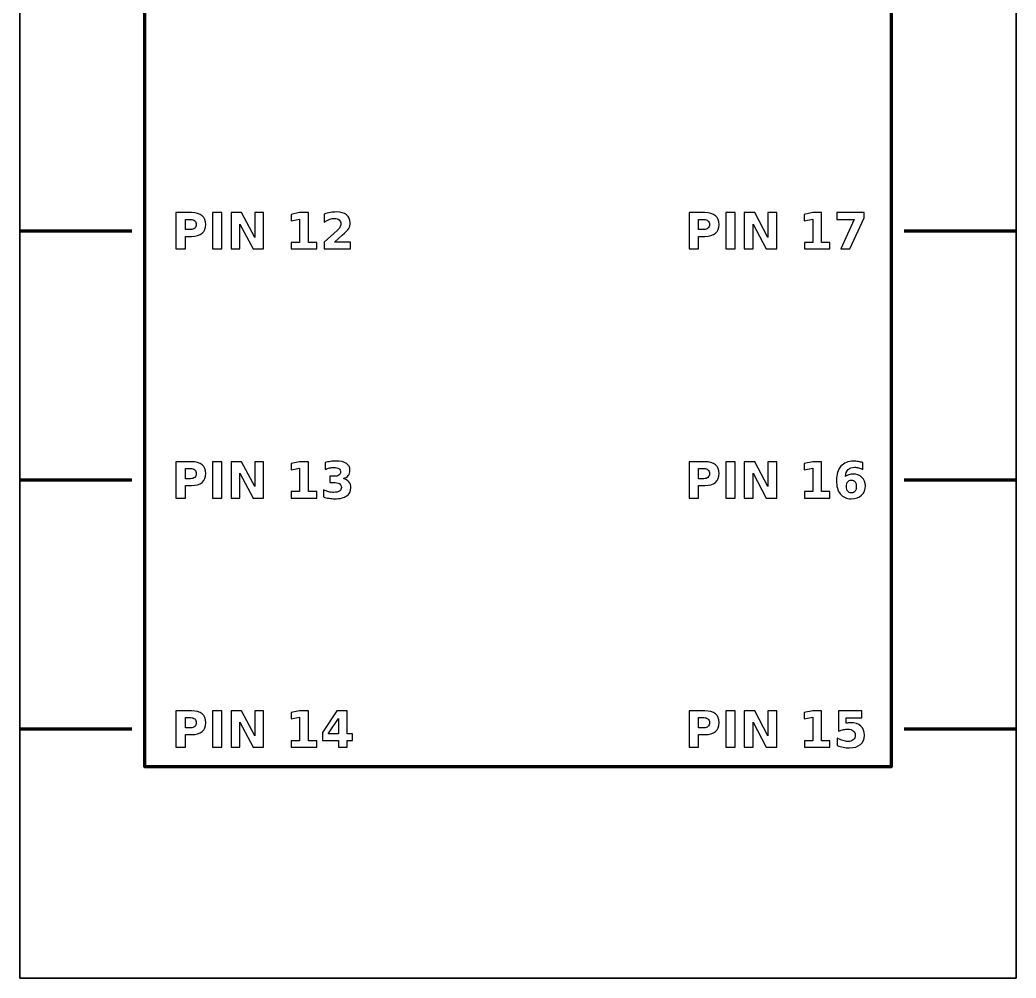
# Model space of a CAD drawing. Header units: centimetres. Extents: x -12.5 to -8.5, y -22.9 to -6.8.
# Drawn here: x -12.5 to -8.5, y -22.85 to -19.003 of the extents above; entities that cross this region are included whole.
import ezdxf

# ---------------------------------------------------------------- set-up
doc = ezdxf.new("R2010")
doc.units = ezdxf.units.CM
doc.header["$MEASUREMENT"] = 0
doc.layers.add('Layer 1', color=7, linetype='Continuous')

msp = doc.modelspace()

# ---------------------------------------------------------------- linework, layer by layer
at = {"layer": 'Layer 1', "color": 7, "lineweight": 35}
msp.add_open_spline([(-12.5, -6.85), (-12.5, -6.85), (-8.5, -6.85), (-8.5, -6.85), (-8.5, -6.85), (-8.5, -6.85), (-8.5, -22.85), (-8.5, -22.85), (-8.5, -22.85), (-8.5, -22.85), (-12.5, -22.85), (-12.5, -22.85), (-12.5, -22.85), (-12.5, -22.85), (-12.5, -6.85), (-12.5, -6.85)], degree=3, knots=[0, 0, 0, 0, 0.25, 0.25, 0.25, 0.25, 0.5, 0.5, 0.5, 0.5, 0.75, 0.75, 0.75, 0.75, 1, 1, 1, 1], dxfattribs=at)
at = {"layer": 'Layer 1', "color": 250, "lineweight": 100}
msp.add_open_spline([(-12, -8.6), (-12, -8.6), (-9, -8.6), (-9, -8.6), (-9, -8.6), (-9, -8.6), (-9, -22), (-9, -22), (-9, -22), (-9, -22), (-12, -22), (-12, -22), (-12, -22), (-12, -22), (-12, -8.6), (-12, -8.6)], degree=3, knots=[0, 0, 0, 0, 0.25, 0.25, 0.25, 0.25, 0.5, 0.5, 0.5, 0.5, 0.75, 0.75, 0.75, 0.75, 1, 1, 1, 1], dxfattribs=at)
at = {"layer": 'Layer 1', "color": 250}
for points, knots in [([(-11.8733, -19.7771), (-11.8733, -19.7771), (-11.8109, -19.7771), (-11.8109, -19.7771), (-11.8109, -19.7771), (-11.79234, -19.7771), (-11.7781, -19.78123), (-11.76817, -19.78947), (-11.76817, -19.78947), (-11.75824, -19.7977), (-11.75327, -19.80943), (-11.75327, -19.82467), (-11.75327, -19.82467), (-11.75327, -19.83993), (-11.75824, -19.8517), (-11.76817, -19.85993), (-11.76817, -19.85993), (-11.7781, -19.86817), (-11.79234, -19.8723), (-11.8109, -19.8723), (-11.8109, -19.8723), (-11.8109, -19.8723), (-11.8357, -19.8723), (-11.8357, -19.8723), (-11.8357, -19.8723), (-11.8357, -19.8723), (-11.8357, -19.9229), (-11.8357, -19.9229), (-11.8357, -19.9229), (-11.8357, -19.9229), (-11.8733, -19.9229), (-11.8733, -19.9229), (-11.8733, -19.9229), (-11.8733, -19.9229), (-11.8733, -19.7771), (-11.8733, -19.7771)], [0, 0, 0, 0, 0.1111111, 0.1111111, 0.1111111, 0.1111111, 0.2222222, 0.2222222, 0.2222222, 0.2222222, 0.3333333, 0.3333333, 0.3333333, 0.3333333, 0.4444444, 0.4444444, 0.4444444, 0.4444444, 0.5555556, 0.5555556, 0.5555556, 0.5555556, 0.6666667, 0.6666667, 0.6666667, 0.6666667, 0.7777778, 0.7777778, 0.7777778, 0.7777778, 0.8888889, 0.8888889, 0.8888889, 0.8888889, 1, 1, 1, 1]), ([(-11.72673, -19.7771), (-11.72673, -19.7771), (-11.68913, -19.7771), (-11.68913, -19.7771), (-11.68913, -19.7771), (-11.68913, -19.7771), (-11.68913, -19.9229), (-11.68913, -19.9229), (-11.68913, -19.9229), (-11.68913, -19.9229), (-11.72673, -19.9229), (-11.72673, -19.9229), (-11.72673, -19.9229), (-11.72673, -19.9229), (-11.72673, -19.7771), (-11.72673, -19.7771)], [0, 0, 0, 0, 0.25, 0.25, 0.25, 0.25, 0.5, 0.5, 0.5, 0.5, 0.75, 0.75, 0.75, 0.75, 1, 1, 1, 1]), ([(-11.65233, -19.7771), (-11.65233, -19.7771), (-11.61033, -19.7771), (-11.61033, -19.7771), (-11.61033, -19.7771), (-11.61033, -19.7771), (-11.5573, -19.8771), (-11.5573, -19.8771), (-11.5573, -19.8771), (-11.5573, -19.8771), (-11.5573, -19.7771), (-11.5573, -19.7771), (-11.5573, -19.7771), (-11.5573, -19.7771), (-11.52167, -19.7771), (-11.52167, -19.7771), (-11.52167, -19.7771), (-11.52167, -19.7771), (-11.52167, -19.9229), (-11.52167, -19.9229), (-11.52167, -19.9229), (-11.52167, -19.9229), (-11.56367, -19.9229), (-11.56367, -19.9229), (-11.56367, -19.9229), (-11.56367, -19.9229), (-11.6167, -19.8229), (-11.6167, -19.8229), (-11.6167, -19.8229), (-11.6167, -19.8229), (-11.6167, -19.9229), (-11.6167, -19.9229), (-11.6167, -19.9229), (-11.6167, -19.9229), (-11.65233, -19.9229), (-11.65233, -19.9229), (-11.65233, -19.9229), (-11.65233, -19.9229), (-11.65233, -19.7771), (-11.65233, -19.7771)], [0, 0, 0, 0, 0.1, 0.1, 0.1, 0.1, 0.2, 0.2, 0.2, 0.2, 0.3, 0.3, 0.3, 0.3, 0.4, 0.4, 0.4, 0.4, 0.5, 0.5, 0.5, 0.5, 0.6, 0.6, 0.6, 0.6, 0.7, 0.7, 0.7, 0.7, 0.8, 0.8, 0.8, 0.8, 0.9, 0.9, 0.9, 0.9, 1, 1, 1, 1]), ([(-11.41027, -19.89693), (-11.41027, -19.89693), (-11.37707, -19.89693), (-11.37707, -19.89693), (-11.37707, -19.89693), (-11.37707, -19.89693), (-11.37707, -19.8027), (-11.37707, -19.8027), (-11.37707, -19.8027), (-11.37707, -19.8027), (-11.41113, -19.80973), (-11.41113, -19.80973), (-11.41113, -19.80973), (-11.41113, -19.80973), (-11.41113, -19.78413), (-11.41113, -19.78413), (-11.41113, -19.78413), (-11.41113, -19.78413), (-11.37727, -19.7771), (-11.37727, -19.7771), (-11.37727, -19.7771), (-11.37727, -19.7771), (-11.34153, -19.7771), (-11.34153, -19.7771), (-11.34153, -19.7771), (-11.34153, -19.7771), (-11.34153, -19.89693), (-11.34153, -19.89693), (-11.34153, -19.89693), (-11.34153, -19.89693), (-11.30833, -19.89693), (-11.30833, -19.89693), (-11.30833, -19.89693), (-11.30833, -19.89693), (-11.30833, -19.9229), (-11.30833, -19.9229), (-11.30833, -19.9229), (-11.30833, -19.9229), (-11.41027, -19.9229), (-11.41027, -19.9229), (-11.41027, -19.9229), (-11.41027, -19.9229), (-11.41027, -19.89693), (-11.41027, -19.89693)], [0, 0, 0, 0, 0.0909091, 0.0909091, 0.0909091, 0.0909091, 0.1818182, 0.1818182, 0.1818182, 0.1818182, 0.2727273, 0.2727273, 0.2727273, 0.2727273, 0.3636364, 0.3636364, 0.3636364, 0.3636364, 0.4545455, 0.4545455, 0.4545455, 0.4545455, 0.5454545, 0.5454545, 0.5454545, 0.5454545, 0.6363636, 0.6363636, 0.6363636, 0.6363636, 0.7272727, 0.7272727, 0.7272727, 0.7272727, 0.8181818, 0.8181818, 0.8181818, 0.8181818, 0.9090909, 0.9090909, 0.9090909, 0.9090909, 1, 1, 1, 1]), ([(-11.2369, -19.89527), (-11.2369, -19.89527), (-11.17273, -19.89527), (-11.17273, -19.89527), (-11.17273, -19.89527), (-11.17273, -19.89527), (-11.17273, -19.9229), (-11.17273, -19.9229), (-11.17273, -19.9229), (-11.17273, -19.9229), (-11.2787, -19.9229), (-11.2787, -19.9229), (-11.2787, -19.9229), (-11.2787, -19.9229), (-11.2787, -19.89527), (-11.2787, -19.89527), (-11.2787, -19.89527), (-11.2787, -19.89527), (-11.22546, -19.8483), (-11.22546, -19.8483), (-11.22546, -19.8483), (-11.2207, -19.844), (-11.2172, -19.8398), (-11.21493, -19.8357), (-11.21493, -19.8357), (-11.21263, -19.8316), (-11.2115, -19.82733), (-11.2115, -19.8229), (-11.2115, -19.8229), (-11.2115, -19.81607), (-11.2138, -19.81057), (-11.2184, -19.8064), (-11.2184, -19.8064), (-11.22296, -19.80223), (-11.22906, -19.80017), (-11.2367, -19.80017), (-11.2367, -19.80017), (-11.24256, -19.80017), (-11.24896, -19.80143), (-11.25593, -19.80393), (-11.25593, -19.80393), (-11.2629, -19.80643), (-11.27036, -19.81017), (-11.2783, -19.8151), (-11.2783, -19.8151), (-11.2783, -19.8151), (-11.2783, -19.78307), (-11.2783, -19.78307), (-11.2783, -19.78307), (-11.26983, -19.78027), (-11.26146, -19.77813), (-11.2532, -19.77667), (-11.2532, -19.77667), (-11.24493, -19.7752), (-11.23683, -19.77447), (-11.22886, -19.77447), (-11.22886, -19.77447), (-11.21143, -19.77447), (-11.19786, -19.7783), (-11.1882, -19.786), (-11.1882, -19.786), (-11.17853, -19.79367), (-11.1737, -19.80437), (-11.1737, -19.81813), (-11.1737, -19.81813), (-11.1737, -19.82607), (-11.17576, -19.83347), (-11.17986, -19.84033), (-11.17986, -19.84033), (-11.18396, -19.8472), (-11.1926, -19.8564), (-11.20573, -19.86793), (-11.20573, -19.86793), (-11.20573, -19.86793), (-11.2369, -19.89527), (-11.2369, -19.89527)], [0, 0, 0, 0, 0.0526316, 0.0526316, 0.0526316, 0.0526316, 0.1052632, 0.1052632, 0.1052632, 0.1052632, 0.1578947, 0.1578947, 0.1578947, 0.1578947, 0.2105263, 0.2105263, 0.2105263, 0.2105263, 0.2631579, 0.2631579, 0.2631579, 0.2631579, 0.3157895, 0.3157895, 0.3157895, 0.3157895, 0.3684211, 0.3684211, 0.3684211, 0.3684211, 0.4210526, 0.4210526, 0.4210526, 0.4210526, 0.4736842, 0.4736842, 0.4736842, 0.4736842, 0.5263158, 0.5263158, 0.5263158, 0.5263158, 0.5789474, 0.5789474, 0.5789474, 0.5789474, 0.6315789, 0.6315789, 0.6315789, 0.6315789, 0.6842105, 0.6842105, 0.6842105, 0.6842105, 0.7368421, 0.7368421, 0.7368421, 0.7368421, 0.7894737, 0.7894737, 0.7894737, 0.7894737, 0.8421053, 0.8421053, 0.8421053, 0.8421053, 0.8947368, 0.8947368, 0.8947368, 0.8947368, 0.9473684, 0.9473684, 0.9473684, 0.9473684, 1, 1, 1, 1]), ([(-9.81247, -19.7771), (-9.81247, -19.7771), (-9.75007, -19.7771), (-9.75007, -19.7771), (-9.75007, -19.7771), (-9.73151, -19.7771), (-9.71727, -19.78123), (-9.70734, -19.78947), (-9.70734, -19.78947), (-9.69741, -19.7977), (-9.69244, -19.80943), (-9.69244, -19.82467), (-9.69244, -19.82467), (-9.69244, -19.83993), (-9.69741, -19.8517), (-9.70734, -19.85993), (-9.70734, -19.85993), (-9.71727, -19.86817), (-9.73151, -19.8723), (-9.75007, -19.8723), (-9.75007, -19.8723), (-9.75007, -19.8723), (-9.77487, -19.8723), (-9.77487, -19.8723), (-9.77487, -19.8723), (-9.77487, -19.8723), (-9.77487, -19.9229), (-9.77487, -19.9229), (-9.77487, -19.9229), (-9.77487, -19.9229), (-9.81247, -19.9229), (-9.81247, -19.9229), (-9.81247, -19.9229), (-9.81247, -19.9229), (-9.81247, -19.7771), (-9.81247, -19.7771)], [0, 0, 0, 0, 0.1111111, 0.1111111, 0.1111111, 0.1111111, 0.2222222, 0.2222222, 0.2222222, 0.2222222, 0.3333333, 0.3333333, 0.3333333, 0.3333333, 0.4444444, 0.4444444, 0.4444444, 0.4444444, 0.5555556, 0.5555556, 0.5555556, 0.5555556, 0.6666667, 0.6666667, 0.6666667, 0.6666667, 0.7777778, 0.7777778, 0.7777778, 0.7777778, 0.8888889, 0.8888889, 0.8888889, 0.8888889, 1, 1, 1, 1]), ([(-9.6659, -19.7771), (-9.6659, -19.7771), (-9.6283, -19.7771), (-9.6283, -19.7771), (-9.6283, -19.7771), (-9.6283, -19.7771), (-9.6283, -19.9229), (-9.6283, -19.9229), (-9.6283, -19.9229), (-9.6283, -19.9229), (-9.6659, -19.9229), (-9.6659, -19.9229), (-9.6659, -19.9229), (-9.6659, -19.9229), (-9.6659, -19.7771), (-9.6659, -19.7771)], [0, 0, 0, 0, 0.25, 0.25, 0.25, 0.25, 0.5, 0.5, 0.5, 0.5, 0.75, 0.75, 0.75, 0.75, 1, 1, 1, 1]), ([(-9.5915, -19.7771), (-9.5915, -19.7771), (-9.5495, -19.7771), (-9.5495, -19.7771), (-9.5495, -19.7771), (-9.5495, -19.7771), (-9.49647, -19.8771), (-9.49647, -19.8771), (-9.49647, -19.8771), (-9.49647, -19.8771), (-9.49647, -19.7771), (-9.49647, -19.7771), (-9.49647, -19.7771), (-9.49647, -19.7771), (-9.46084, -19.7771), (-9.46084, -19.7771), (-9.46084, -19.7771), (-9.46084, -19.7771), (-9.46084, -19.9229), (-9.46084, -19.9229), (-9.46084, -19.9229), (-9.46084, -19.9229), (-9.50284, -19.9229), (-9.50284, -19.9229), (-9.50284, -19.9229), (-9.50284, -19.9229), (-9.55587, -19.8229), (-9.55587, -19.8229), (-9.55587, -19.8229), (-9.55587, -19.8229), (-9.55587, -19.9229), (-9.55587, -19.9229), (-9.55587, -19.9229), (-9.55587, -19.9229), (-9.5915, -19.9229), (-9.5915, -19.9229), (-9.5915, -19.9229), (-9.5915, -19.9229), (-9.5915, -19.7771), (-9.5915, -19.7771)], [0, 0, 0, 0, 0.1, 0.1, 0.1, 0.1, 0.2, 0.2, 0.2, 0.2, 0.3, 0.3, 0.3, 0.3, 0.4, 0.4, 0.4, 0.4, 0.5, 0.5, 0.5, 0.5, 0.6, 0.6, 0.6, 0.6, 0.7, 0.7, 0.7, 0.7, 0.8, 0.8, 0.8, 0.8, 0.9, 0.9, 0.9, 0.9, 1, 1, 1, 1]), ([(-9.34944, -19.89693), (-9.34944, -19.89693), (-9.31624, -19.89693), (-9.31624, -19.89693), (-9.31624, -19.89693), (-9.31624, -19.89693), (-9.31624, -19.8027), (-9.31624, -19.8027), (-9.31624, -19.8027), (-9.31624, -19.8027), (-9.3503, -19.80973), (-9.3503, -19.80973), (-9.3503, -19.80973), (-9.3503, -19.80973), (-9.3503, -19.78413), (-9.3503, -19.78413), (-9.3503, -19.78413), (-9.3503, -19.78413), (-9.31644, -19.7771), (-9.31644, -19.7771), (-9.31644, -19.7771), (-9.31644, -19.7771), (-9.2807, -19.7771), (-9.2807, -19.7771), (-9.2807, -19.7771), (-9.2807, -19.7771), (-9.2807, -19.89693), (-9.2807, -19.89693), (-9.2807, -19.89693), (-9.2807, -19.89693), (-9.2475, -19.89693), (-9.2475, -19.89693), (-9.2475, -19.89693), (-9.2475, -19.89693), (-9.2475, -19.9229), (-9.2475, -19.9229), (-9.2475, -19.9229), (-9.2475, -19.9229), (-9.34944, -19.9229), (-9.34944, -19.9229), (-9.34944, -19.9229), (-9.34944, -19.9229), (-9.34944, -19.89693), (-9.34944, -19.89693)], [0, 0, 0, 0, 0.0909091, 0.0909091, 0.0909091, 0.0909091, 0.1818182, 0.1818182, 0.1818182, 0.1818182, 0.2727273, 0.2727273, 0.2727273, 0.2727273, 0.3636364, 0.3636364, 0.3636364, 0.3636364, 0.4545455, 0.4545455, 0.4545455, 0.4545455, 0.5454545, 0.5454545, 0.5454545, 0.5454545, 0.6363636, 0.6363636, 0.6363636, 0.6363636, 0.7272727, 0.7272727, 0.7272727, 0.7272727, 0.8181818, 0.8181818, 0.8181818, 0.8181818, 0.9090909, 0.9090909, 0.9090909, 0.9090909, 1, 1, 1, 1]), ([(-9.22033, -19.7771), (-9.22033, -19.7771), (-9.11047, -19.7771), (-9.11047, -19.7771), (-9.11047, -19.7771), (-9.11047, -19.7771), (-9.11047, -19.7983), (-9.11047, -19.7983), (-9.11047, -19.7983), (-9.11047, -19.7983), (-9.1673, -19.9229), (-9.1673, -19.9229), (-9.1673, -19.9229), (-9.1673, -19.9229), (-9.20393, -19.9229), (-9.20393, -19.9229), (-9.20393, -19.9229), (-9.20393, -19.9229), (-9.1501, -19.80473), (-9.1501, -19.80473), (-9.1501, -19.80473), (-9.1501, -19.80473), (-9.22033, -19.80473), (-9.22033, -19.80473), (-9.22033, -19.80473), (-9.22033, -19.80473), (-9.22033, -19.7771), (-9.22033, -19.7771)], [0, 0, 0, 0, 0.1428571, 0.1428571, 0.1428571, 0.1428571, 0.2857143, 0.2857143, 0.2857143, 0.2857143, 0.4285714, 0.4285714, 0.4285714, 0.4285714, 0.5714286, 0.5714286, 0.5714286, 0.5714286, 0.7142857, 0.7142857, 0.7142857, 0.7142857, 0.8571429, 0.8571429, 0.8571429, 0.8571429, 1, 1, 1, 1]), ([(-11.8357, -19.80433), (-11.8357, -19.80433), (-11.8357, -19.84507), (-11.8357, -19.84507), (-11.8357, -19.84507), (-11.8357, -19.84507), (-11.8149, -19.84507), (-11.8149, -19.84507), (-11.8149, -19.84507), (-11.8076, -19.84507), (-11.80197, -19.8433), (-11.798, -19.83973), (-11.798, -19.83973), (-11.79404, -19.8362), (-11.79204, -19.83117), (-11.79204, -19.82467), (-11.79204, -19.82467), (-11.79204, -19.81813), (-11.79404, -19.81313), (-11.798, -19.8096), (-11.798, -19.8096), (-11.80197, -19.8061), (-11.8076, -19.80433), (-11.8149, -19.80433), (-11.8149, -19.80433), (-11.8149, -19.80433), (-11.8357, -19.80433), (-11.8357, -19.80433)], [0, 0, 0, 0, 0.1428571, 0.1428571, 0.1428571, 0.1428571, 0.2857143, 0.2857143, 0.2857143, 0.2857143, 0.4285714, 0.4285714, 0.4285714, 0.4285714, 0.5714286, 0.5714286, 0.5714286, 0.5714286, 0.7142857, 0.7142857, 0.7142857, 0.7142857, 0.8571429, 0.8571429, 0.8571429, 0.8571429, 1, 1, 1, 1]), ([(-9.77487, -19.80433), (-9.77487, -19.80433), (-9.77487, -19.84507), (-9.77487, -19.84507), (-9.77487, -19.84507), (-9.77487, -19.84507), (-9.75407, -19.84507), (-9.75407, -19.84507), (-9.75407, -19.84507), (-9.74677, -19.84507), (-9.74114, -19.8433), (-9.73717, -19.83973), (-9.73717, -19.83973), (-9.73321, -19.8362), (-9.73121, -19.83117), (-9.73121, -19.82467), (-9.73121, -19.82467), (-9.73121, -19.81813), (-9.73321, -19.81313), (-9.73717, -19.8096), (-9.73717, -19.8096), (-9.74114, -19.8061), (-9.74677, -19.80433), (-9.75407, -19.80433), (-9.75407, -19.80433), (-9.75407, -19.80433), (-9.77487, -19.80433), (-9.77487, -19.80433)], [0, 0, 0, 0, 0.1428571, 0.1428571, 0.1428571, 0.1428571, 0.2857143, 0.2857143, 0.2857143, 0.2857143, 0.4285714, 0.4285714, 0.4285714, 0.4285714, 0.5714286, 0.5714286, 0.5714286, 0.5714286, 0.7142857, 0.7142857, 0.7142857, 0.7142857, 0.8571429, 0.8571429, 0.8571429, 0.8571429, 1, 1, 1, 1]), ([(-11.8733, -20.7771), (-11.8733, -20.7771), (-11.8109, -20.7771), (-11.8109, -20.7771), (-11.8109, -20.7771), (-11.79234, -20.7771), (-11.7781, -20.78123), (-11.76817, -20.78947), (-11.76817, -20.78947), (-11.75824, -20.7977), (-11.75327, -20.80943), (-11.75327, -20.82467), (-11.75327, -20.82467), (-11.75327, -20.83993), (-11.75824, -20.8517), (-11.76817, -20.85993), (-11.76817, -20.85993), (-11.7781, -20.86817), (-11.79234, -20.8723), (-11.8109, -20.8723), (-11.8109, -20.8723), (-11.8109, -20.8723), (-11.8357, -20.8723), (-11.8357, -20.8723), (-11.8357, -20.8723), (-11.8357, -20.8723), (-11.8357, -20.9229), (-11.8357, -20.9229), (-11.8357, -20.9229), (-11.8357, -20.9229), (-11.8733, -20.9229), (-11.8733, -20.9229), (-11.8733, -20.9229), (-11.8733, -20.9229), (-11.8733, -20.7771), (-11.8733, -20.7771)], [0, 0, 0, 0, 0.1111111, 0.1111111, 0.1111111, 0.1111111, 0.2222222, 0.2222222, 0.2222222, 0.2222222, 0.3333333, 0.3333333, 0.3333333, 0.3333333, 0.4444444, 0.4444444, 0.4444444, 0.4444444, 0.5555556, 0.5555556, 0.5555556, 0.5555556, 0.6666667, 0.6666667, 0.6666667, 0.6666667, 0.7777778, 0.7777778, 0.7777778, 0.7777778, 0.8888889, 0.8888889, 0.8888889, 0.8888889, 1, 1, 1, 1]), ([(-11.72673, -20.7771), (-11.72673, -20.7771), (-11.68913, -20.7771), (-11.68913, -20.7771), (-11.68913, -20.7771), (-11.68913, -20.7771), (-11.68913, -20.9229), (-11.68913, -20.9229), (-11.68913, -20.9229), (-11.68913, -20.9229), (-11.72673, -20.9229), (-11.72673, -20.9229), (-11.72673, -20.9229), (-11.72673, -20.9229), (-11.72673, -20.7771), (-11.72673, -20.7771)], [0, 0, 0, 0, 0.25, 0.25, 0.25, 0.25, 0.5, 0.5, 0.5, 0.5, 0.75, 0.75, 0.75, 0.75, 1, 1, 1, 1]), ([(-11.65233, -20.7771), (-11.65233, -20.7771), (-11.61033, -20.7771), (-11.61033, -20.7771), (-11.61033, -20.7771), (-11.61033, -20.7771), (-11.5573, -20.8771), (-11.5573, -20.8771), (-11.5573, -20.8771), (-11.5573, -20.8771), (-11.5573, -20.7771), (-11.5573, -20.7771), (-11.5573, -20.7771), (-11.5573, -20.7771), (-11.52167, -20.7771), (-11.52167, -20.7771), (-11.52167, -20.7771), (-11.52167, -20.7771), (-11.52167, -20.9229), (-11.52167, -20.9229), (-11.52167, -20.9229), (-11.52167, -20.9229), (-11.56367, -20.9229), (-11.56367, -20.9229), (-11.56367, -20.9229), (-11.56367, -20.9229), (-11.6167, -20.8229), (-11.6167, -20.8229), (-11.6167, -20.8229), (-11.6167, -20.8229), (-11.6167, -20.9229), (-11.6167, -20.9229), (-11.6167, -20.9229), (-11.6167, -20.9229), (-11.65233, -20.9229), (-11.65233, -20.9229), (-11.65233, -20.9229), (-11.65233, -20.9229), (-11.65233, -20.7771), (-11.65233, -20.7771)], [0, 0, 0, 0, 0.1, 0.1, 0.1, 0.1, 0.2, 0.2, 0.2, 0.2, 0.3, 0.3, 0.3, 0.3, 0.4, 0.4, 0.4, 0.4, 0.5, 0.5, 0.5, 0.5, 0.6, 0.6, 0.6, 0.6, 0.7, 0.7, 0.7, 0.7, 0.8, 0.8, 0.8, 0.8, 0.9, 0.9, 0.9, 0.9, 1, 1, 1, 1]), ([(-11.41027, -20.89693), (-11.41027, -20.89693), (-11.37707, -20.89693), (-11.37707, -20.89693), (-11.37707, -20.89693), (-11.37707, -20.89693), (-11.37707, -20.8027), (-11.37707, -20.8027), (-11.37707, -20.8027), (-11.37707, -20.8027), (-11.41113, -20.80973), (-11.41113, -20.80973), (-11.41113, -20.80973), (-11.41113, -20.80973), (-11.41113, -20.78413), (-11.41113, -20.78413), (-11.41113, -20.78413), (-11.41113, -20.78413), (-11.37727, -20.7771), (-11.37727, -20.7771), (-11.37727, -20.7771), (-11.37727, -20.7771), (-11.34153, -20.7771), (-11.34153, -20.7771), (-11.34153, -20.7771), (-11.34153, -20.7771), (-11.34153, -20.89693), (-11.34153, -20.89693), (-11.34153, -20.89693), (-11.34153, -20.89693), (-11.30833, -20.89693), (-11.30833, -20.89693), (-11.30833, -20.89693), (-11.30833, -20.89693), (-11.30833, -20.9229), (-11.30833, -20.9229), (-11.30833, -20.9229), (-11.30833, -20.9229), (-11.41027, -20.9229), (-11.41027, -20.9229), (-11.41027, -20.9229), (-11.41027, -20.9229), (-11.41027, -20.89693), (-11.41027, -20.89693)], [0, 0, 0, 0, 0.0909091, 0.0909091, 0.0909091, 0.0909091, 0.1818182, 0.1818182, 0.1818182, 0.1818182, 0.2727273, 0.2727273, 0.2727273, 0.2727273, 0.3636364, 0.3636364, 0.3636364, 0.3636364, 0.4545455, 0.4545455, 0.4545455, 0.4545455, 0.5454545, 0.5454545, 0.5454545, 0.5454545, 0.6363636, 0.6363636, 0.6363636, 0.6363636, 0.7272727, 0.7272727, 0.7272727, 0.7272727, 0.8181818, 0.8181818, 0.8181818, 0.8181818, 0.9090909, 0.9090909, 0.9090909, 0.9090909, 1, 1, 1, 1]), ([(-11.20136, -20.84427), (-11.19156, -20.8468), (-11.18406, -20.85123), (-11.17896, -20.8575), (-11.17896, -20.8575), (-11.17386, -20.8638), (-11.1713, -20.87177), (-11.1713, -20.88147), (-11.1713, -20.88147), (-11.1713, -20.89593), (-11.17683, -20.90693), (-11.1879, -20.91447), (-11.1879, -20.91447), (-11.19896, -20.92197), (-11.2151, -20.92573), (-11.23633, -20.92573), (-11.23633, -20.92573), (-11.24383, -20.92573), (-11.25133, -20.92513), (-11.25886, -20.92393), (-11.25886, -20.92393), (-11.26636, -20.92273), (-11.2738, -20.9209), (-11.28116, -20.9185), (-11.28116, -20.9185), (-11.28116, -20.9185), (-11.28116, -20.8895), (-11.28116, -20.8895), (-11.28116, -20.8895), (-11.27413, -20.893), (-11.26716, -20.89567), (-11.26023, -20.89747), (-11.26023, -20.89747), (-11.2533, -20.89923), (-11.24646, -20.90013), (-11.23976, -20.90013), (-11.23976, -20.90013), (-11.2298, -20.90013), (-11.22216, -20.8984), (-11.21686, -20.89497), (-11.21686, -20.89497), (-11.21156, -20.8915), (-11.2089, -20.88657), (-11.2089, -20.8801), (-11.2089, -20.8801), (-11.2089, -20.87347), (-11.21163, -20.86843), (-11.21706, -20.86503), (-11.21706, -20.86503), (-11.2225, -20.8616), (-11.23053, -20.8599), (-11.24113, -20.8599), (-11.24113, -20.8599), (-11.24113, -20.8599), (-11.25616, -20.8599), (-11.25616, -20.8599), (-11.25616, -20.8599), (-11.25616, -20.8599), (-11.25616, -20.83567), (-11.25616, -20.83567), (-11.25616, -20.83567), (-11.25616, -20.83567), (-11.24036, -20.83567), (-11.24036, -20.83567), (-11.24036, -20.83567), (-11.2309, -20.83567), (-11.2239, -20.8342), (-11.21926, -20.83123), (-11.21926, -20.83123), (-11.21463, -20.82827), (-11.21233, -20.82377), (-11.21233, -20.81773), (-11.21233, -20.81773), (-11.21233, -20.81213), (-11.21456, -20.8078), (-11.21906, -20.80477), (-11.21906, -20.80477), (-11.22356, -20.8017), (-11.2299, -20.80017), (-11.2381, -20.80017), (-11.2381, -20.80017), (-11.24416, -20.80017), (-11.25026, -20.80083), (-11.25646, -20.8022), (-11.25646, -20.8022), (-11.26263, -20.80357), (-11.26876, -20.8056), (-11.2749, -20.80827), (-11.2749, -20.80827), (-11.2749, -20.80827), (-11.2749, -20.78073), (-11.2749, -20.78073), (-11.2749, -20.78073), (-11.26746, -20.77863), (-11.26013, -20.77707), (-11.25283, -20.77603), (-11.25283, -20.77603), (-11.24553, -20.775), (-11.2384, -20.77447), (-11.23136, -20.77447), (-11.23136, -20.77447), (-11.21243, -20.77447), (-11.19823, -20.77757), (-11.18883, -20.7838), (-11.18883, -20.7838), (-11.17943, -20.79), (-11.17473, -20.79937), (-11.17473, -20.81187), (-11.17473, -20.81187), (-11.17473, -20.82037), (-11.17696, -20.82737), (-11.18146, -20.8328), (-11.18146, -20.8328), (-11.18596, -20.83823), (-11.1926, -20.84207), (-11.20136, -20.84427)], [0, 0, 0, 0, 0.0344828, 0.0344828, 0.0344828, 0.0344828, 0.0689655, 0.0689655, 0.0689655, 0.0689655, 0.1034483, 0.1034483, 0.1034483, 0.1034483, 0.137931, 0.137931, 0.137931, 0.137931, 0.1724138, 0.1724138, 0.1724138, 0.1724138, 0.2068966, 0.2068966, 0.2068966, 0.2068966, 0.2413793, 0.2413793, 0.2413793, 0.2413793, 0.2758621, 0.2758621, 0.2758621, 0.2758621, 0.3103448, 0.3103448, 0.3103448, 0.3103448, 0.3448276, 0.3448276, 0.3448276, 0.3448276, 0.3793103, 0.3793103, 0.3793103, 0.3793103, 0.4137931, 0.4137931, 0.4137931, 0.4137931, 0.4482759, 0.4482759, 0.4482759, 0.4482759, 0.4827586, 0.4827586, 0.4827586, 0.4827586, 0.5172414, 0.5172414, 0.5172414, 0.5172414, 0.5517241, 0.5517241, 0.5517241, 0.5517241, 0.5862069, 0.5862069, 0.5862069, 0.5862069, 0.6206897, 0.6206897, 0.6206897, 0.6206897, 0.6551724, 0.6551724, 0.6551724, 0.6551724, 0.6896552, 0.6896552, 0.6896552, 0.6896552, 0.7241379, 0.7241379, 0.7241379, 0.7241379, 0.7586207, 0.7586207, 0.7586207, 0.7586207, 0.7931034, 0.7931034, 0.7931034, 0.7931034, 0.8275862, 0.8275862, 0.8275862, 0.8275862, 0.862069, 0.862069, 0.862069, 0.862069, 0.8965517, 0.8965517, 0.8965517, 0.8965517, 0.9310345, 0.9310345, 0.9310345, 0.9310345, 0.9655172, 0.9655172, 0.9655172, 0.9655172, 1, 1, 1, 1]), ([(-9.81247, -20.7771), (-9.81247, -20.7771), (-9.75007, -20.7771), (-9.75007, -20.7771), (-9.75007, -20.7771), (-9.73151, -20.7771), (-9.71727, -20.78123), (-9.70734, -20.78947), (-9.70734, -20.78947), (-9.69741, -20.7977), (-9.69244, -20.80943), (-9.69244, -20.82467), (-9.69244, -20.82467), (-9.69244, -20.83993), (-9.69741, -20.8517), (-9.70734, -20.85993), (-9.70734, -20.85993), (-9.71727, -20.86817), (-9.73151, -20.8723), (-9.75007, -20.8723), (-9.75007, -20.8723), (-9.75007, -20.8723), (-9.77487, -20.8723), (-9.77487, -20.8723), (-9.77487, -20.8723), (-9.77487, -20.8723), (-9.77487, -20.9229), (-9.77487, -20.9229), (-9.77487, -20.9229), (-9.77487, -20.9229), (-9.81247, -20.9229), (-9.81247, -20.9229), (-9.81247, -20.9229), (-9.81247, -20.9229), (-9.81247, -20.7771), (-9.81247, -20.7771)], [0, 0, 0, 0, 0.1111111, 0.1111111, 0.1111111, 0.1111111, 0.2222222, 0.2222222, 0.2222222, 0.2222222, 0.3333333, 0.3333333, 0.3333333, 0.3333333, 0.4444444, 0.4444444, 0.4444444, 0.4444444, 0.5555556, 0.5555556, 0.5555556, 0.5555556, 0.6666667, 0.6666667, 0.6666667, 0.6666667, 0.7777778, 0.7777778, 0.7777778, 0.7777778, 0.8888889, 0.8888889, 0.8888889, 0.8888889, 1, 1, 1, 1]), ([(-9.6659, -20.7771), (-9.6659, -20.7771), (-9.6283, -20.7771), (-9.6283, -20.7771), (-9.6283, -20.7771), (-9.6283, -20.7771), (-9.6283, -20.9229), (-9.6283, -20.9229), (-9.6283, -20.9229), (-9.6283, -20.9229), (-9.6659, -20.9229), (-9.6659, -20.9229), (-9.6659, -20.9229), (-9.6659, -20.9229), (-9.6659, -20.7771), (-9.6659, -20.7771)], [0, 0, 0, 0, 0.25, 0.25, 0.25, 0.25, 0.5, 0.5, 0.5, 0.5, 0.75, 0.75, 0.75, 0.75, 1, 1, 1, 1]), ([(-9.5915, -20.7771), (-9.5915, -20.7771), (-9.5495, -20.7771), (-9.5495, -20.7771), (-9.5495, -20.7771), (-9.5495, -20.7771), (-9.49647, -20.8771), (-9.49647, -20.8771), (-9.49647, -20.8771), (-9.49647, -20.8771), (-9.49647, -20.7771), (-9.49647, -20.7771), (-9.49647, -20.7771), (-9.49647, -20.7771), (-9.46084, -20.7771), (-9.46084, -20.7771), (-9.46084, -20.7771), (-9.46084, -20.7771), (-9.46084, -20.9229), (-9.46084, -20.9229), (-9.46084, -20.9229), (-9.46084, -20.9229), (-9.50284, -20.9229), (-9.50284, -20.9229), (-9.50284, -20.9229), (-9.50284, -20.9229), (-9.55587, -20.8229), (-9.55587, -20.8229), (-9.55587, -20.8229), (-9.55587, -20.8229), (-9.55587, -20.9229), (-9.55587, -20.9229), (-9.55587, -20.9229), (-9.55587, -20.9229), (-9.5915, -20.9229), (-9.5915, -20.9229), (-9.5915, -20.9229), (-9.5915, -20.9229), (-9.5915, -20.7771), (-9.5915, -20.7771)], [0, 0, 0, 0, 0.1, 0.1, 0.1, 0.1, 0.2, 0.2, 0.2, 0.2, 0.3, 0.3, 0.3, 0.3, 0.4, 0.4, 0.4, 0.4, 0.5, 0.5, 0.5, 0.5, 0.6, 0.6, 0.6, 0.6, 0.7, 0.7, 0.7, 0.7, 0.8, 0.8, 0.8, 0.8, 0.9, 0.9, 0.9, 0.9, 1, 1, 1, 1]), ([(-9.34944, -20.89693), (-9.34944, -20.89693), (-9.31624, -20.89693), (-9.31624, -20.89693), (-9.31624, -20.89693), (-9.31624, -20.89693), (-9.31624, -20.8027), (-9.31624, -20.8027), (-9.31624, -20.8027), (-9.31624, -20.8027), (-9.3503, -20.80973), (-9.3503, -20.80973), (-9.3503, -20.80973), (-9.3503, -20.80973), (-9.3503, -20.78413), (-9.3503, -20.78413), (-9.3503, -20.78413), (-9.3503, -20.78413), (-9.31644, -20.7771), (-9.31644, -20.7771), (-9.31644, -20.7771), (-9.31644, -20.7771), (-9.2807, -20.7771), (-9.2807, -20.7771), (-9.2807, -20.7771), (-9.2807, -20.7771), (-9.2807, -20.89693), (-9.2807, -20.89693), (-9.2807, -20.89693), (-9.2807, -20.89693), (-9.2475, -20.89693), (-9.2475, -20.89693), (-9.2475, -20.89693), (-9.2475, -20.89693), (-9.2475, -20.9229), (-9.2475, -20.9229), (-9.2475, -20.9229), (-9.2475, -20.9229), (-9.34944, -20.9229), (-9.34944, -20.9229), (-9.34944, -20.9229), (-9.34944, -20.9229), (-9.34944, -20.89693), (-9.34944, -20.89693)], [0, 0, 0, 0, 0.0909091, 0.0909091, 0.0909091, 0.0909091, 0.1818182, 0.1818182, 0.1818182, 0.1818182, 0.2727273, 0.2727273, 0.2727273, 0.2727273, 0.3636364, 0.3636364, 0.3636364, 0.3636364, 0.4545455, 0.4545455, 0.4545455, 0.4545455, 0.5454545, 0.5454545, 0.5454545, 0.5454545, 0.6363636, 0.6363636, 0.6363636, 0.6363636, 0.7272727, 0.7272727, 0.7272727, 0.7272727, 0.8181818, 0.8181818, 0.8181818, 0.8181818, 0.9090909, 0.9090909, 0.9090909, 0.9090909, 1, 1, 1, 1]), ([(-9.11487, -20.7809), (-9.11487, -20.7809), (-9.11487, -20.80787), (-9.11487, -20.80787), (-9.11487, -20.80787), (-9.12107, -20.80493), (-9.12687, -20.80277), (-9.13233, -20.80137), (-9.13233, -20.80137), (-9.1378, -20.79997), (-9.14317, -20.79927), (-9.14837, -20.79927), (-9.14837, -20.79927), (-9.15957, -20.79927), (-9.16827, -20.80237), (-9.17453, -20.8086), (-9.17453, -20.8086), (-9.18077, -20.8148), (-9.18443, -20.82403), (-9.18547, -20.83627), (-9.18547, -20.83627), (-9.18117, -20.8331), (-9.1765, -20.8307), (-9.1715, -20.8291), (-9.1715, -20.8291), (-9.1665, -20.8275), (-9.16103, -20.8267), (-9.1551, -20.8267), (-9.1551, -20.8267), (-9.1402, -20.8267), (-9.12817, -20.83107), (-9.11903, -20.8398), (-9.11903, -20.8398), (-9.10987, -20.8485), (-9.1053, -20.85993), (-9.1053, -20.87407), (-9.1053, -20.87407), (-9.1053, -20.8897), (-9.1104, -20.9022), (-9.12063, -20.91163), (-9.12063, -20.91163), (-9.13083, -20.92103), (-9.14457, -20.92573), (-9.16173, -20.92573), (-9.16173, -20.92573), (-9.18067, -20.92573), (-9.19533, -20.91933), (-9.20573, -20.90653), (-9.20573, -20.90653), (-9.2161, -20.89377), (-9.2213, -20.8756), (-9.2213, -20.8521), (-9.2213, -20.8521), (-9.2213, -20.82803), (-9.21523, -20.8091), (-9.2031, -20.79533), (-9.2031, -20.79533), (-9.19093, -20.78157), (-9.1743, -20.77467), (-9.15313, -20.77467), (-9.15313, -20.77467), (-9.14643, -20.77467), (-9.13993, -20.7752), (-9.1336, -20.77623), (-9.1336, -20.77623), (-9.1273, -20.77727), (-9.12107, -20.77883), (-9.11487, -20.7809)], [0, 0, 0, 0, 0.0588235, 0.0588235, 0.0588235, 0.0588235, 0.1176471, 0.1176471, 0.1176471, 0.1176471, 0.1764706, 0.1764706, 0.1764706, 0.1764706, 0.2352941, 0.2352941, 0.2352941, 0.2352941, 0.2941176, 0.2941176, 0.2941176, 0.2941176, 0.3529412, 0.3529412, 0.3529412, 0.3529412, 0.4117647, 0.4117647, 0.4117647, 0.4117647, 0.4705882, 0.4705882, 0.4705882, 0.4705882, 0.5294118, 0.5294118, 0.5294118, 0.5294118, 0.5882353, 0.5882353, 0.5882353, 0.5882353, 0.6470588, 0.6470588, 0.6470588, 0.6470588, 0.7058824, 0.7058824, 0.7058824, 0.7058824, 0.7647059, 0.7647059, 0.7647059, 0.7647059, 0.8235294, 0.8235294, 0.8235294, 0.8235294, 0.8823529, 0.8823529, 0.8823529, 0.8823529, 0.9411765, 0.9411765, 0.9411765, 0.9411765, 1, 1, 1, 1]), ([(-11.8357, -20.80433), (-11.8357, -20.80433), (-11.8357, -20.84507), (-11.8357, -20.84507), (-11.8357, -20.84507), (-11.8357, -20.84507), (-11.8149, -20.84507), (-11.8149, -20.84507), (-11.8149, -20.84507), (-11.8076, -20.84507), (-11.80197, -20.8433), (-11.798, -20.83973), (-11.798, -20.83973), (-11.79404, -20.8362), (-11.79204, -20.83117), (-11.79204, -20.82467), (-11.79204, -20.82467), (-11.79204, -20.81813), (-11.79404, -20.81313), (-11.798, -20.8096), (-11.798, -20.8096), (-11.80197, -20.8061), (-11.8076, -20.80433), (-11.8149, -20.80433), (-11.8149, -20.80433), (-11.8149, -20.80433), (-11.8357, -20.80433), (-11.8357, -20.80433)], [0, 0, 0, 0, 0.1428571, 0.1428571, 0.1428571, 0.1428571, 0.2857143, 0.2857143, 0.2857143, 0.2857143, 0.4285714, 0.4285714, 0.4285714, 0.4285714, 0.5714286, 0.5714286, 0.5714286, 0.5714286, 0.7142857, 0.7142857, 0.7142857, 0.7142857, 0.8571429, 0.8571429, 0.8571429, 0.8571429, 1, 1, 1, 1]), ([(-9.77487, -20.80433), (-9.77487, -20.80433), (-9.77487, -20.84507), (-9.77487, -20.84507), (-9.77487, -20.84507), (-9.77487, -20.84507), (-9.75407, -20.84507), (-9.75407, -20.84507), (-9.75407, -20.84507), (-9.74677, -20.84507), (-9.74114, -20.8433), (-9.73717, -20.83973), (-9.73717, -20.83973), (-9.73321, -20.8362), (-9.73121, -20.83117), (-9.73121, -20.82467), (-9.73121, -20.82467), (-9.73121, -20.81813), (-9.73321, -20.81313), (-9.73717, -20.8096), (-9.73717, -20.8096), (-9.74114, -20.8061), (-9.74677, -20.80433), (-9.75407, -20.80433), (-9.75407, -20.80433), (-9.75407, -20.80433), (-9.77487, -20.80433), (-9.77487, -20.80433)], [0, 0, 0, 0, 0.1428571, 0.1428571, 0.1428571, 0.1428571, 0.2857143, 0.2857143, 0.2857143, 0.2857143, 0.4285714, 0.4285714, 0.4285714, 0.4285714, 0.5714286, 0.5714286, 0.5714286, 0.5714286, 0.7142857, 0.7142857, 0.7142857, 0.7142857, 0.8571429, 0.8571429, 0.8571429, 0.8571429, 1, 1, 1, 1]), ([(-9.16133, -20.85093), (-9.16793, -20.85093), (-9.17287, -20.85307), (-9.17613, -20.85733), (-9.17613, -20.85733), (-9.17943, -20.8616), (-9.18107, -20.868), (-9.18107, -20.8765), (-9.18107, -20.8765), (-9.18107, -20.88503), (-9.17943, -20.89143), (-9.17613, -20.8957), (-9.17613, -20.8957), (-9.17287, -20.89997), (-9.16793, -20.9021), (-9.16133, -20.9021), (-9.16133, -20.9021), (-9.1547, -20.9021), (-9.14973, -20.89997), (-9.14647, -20.8957), (-9.14647, -20.8957), (-9.14317, -20.89143), (-9.14153, -20.88503), (-9.14153, -20.8765), (-9.14153, -20.8765), (-9.14153, -20.868), (-9.14317, -20.8616), (-9.14647, -20.85733), (-9.14647, -20.85733), (-9.14973, -20.85307), (-9.1547, -20.85093), (-9.16133, -20.85093)], [0, 0, 0, 0, 0.125, 0.125, 0.125, 0.125, 0.25, 0.25, 0.25, 0.25, 0.375, 0.375, 0.375, 0.375, 0.5, 0.5, 0.5, 0.5, 0.625, 0.625, 0.625, 0.625, 0.75, 0.75, 0.75, 0.75, 0.875, 0.875, 0.875, 0.875, 1, 1, 1, 1]), ([(-11.8733, -21.7771), (-11.8733, -21.7771), (-11.8109, -21.7771), (-11.8109, -21.7771), (-11.8109, -21.7771), (-11.79234, -21.7771), (-11.7781, -21.78123), (-11.76817, -21.78947), (-11.76817, -21.78947), (-11.75824, -21.7977), (-11.75327, -21.80943), (-11.75327, -21.82467), (-11.75327, -21.82467), (-11.75327, -21.83993), (-11.75824, -21.8517), (-11.76817, -21.85993), (-11.76817, -21.85993), (-11.7781, -21.86817), (-11.79234, -21.8723), (-11.8109, -21.8723), (-11.8109, -21.8723), (-11.8109, -21.8723), (-11.8357, -21.8723), (-11.8357, -21.8723), (-11.8357, -21.8723), (-11.8357, -21.8723), (-11.8357, -21.9229), (-11.8357, -21.9229), (-11.8357, -21.9229), (-11.8357, -21.9229), (-11.8733, -21.9229), (-11.8733, -21.9229), (-11.8733, -21.9229), (-11.8733, -21.9229), (-11.8733, -21.7771), (-11.8733, -21.7771)], [0, 0, 0, 0, 0.1111111, 0.1111111, 0.1111111, 0.1111111, 0.2222222, 0.2222222, 0.2222222, 0.2222222, 0.3333333, 0.3333333, 0.3333333, 0.3333333, 0.4444444, 0.4444444, 0.4444444, 0.4444444, 0.5555556, 0.5555556, 0.5555556, 0.5555556, 0.6666667, 0.6666667, 0.6666667, 0.6666667, 0.7777778, 0.7777778, 0.7777778, 0.7777778, 0.8888889, 0.8888889, 0.8888889, 0.8888889, 1, 1, 1, 1]), ([(-11.72673, -21.7771), (-11.72673, -21.7771), (-11.68913, -21.7771), (-11.68913, -21.7771), (-11.68913, -21.7771), (-11.68913, -21.7771), (-11.68913, -21.9229), (-11.68913, -21.9229), (-11.68913, -21.9229), (-11.68913, -21.9229), (-11.72673, -21.9229), (-11.72673, -21.9229), (-11.72673, -21.9229), (-11.72673, -21.9229), (-11.72673, -21.7771), (-11.72673, -21.7771)], [0, 0, 0, 0, 0.25, 0.25, 0.25, 0.25, 0.5, 0.5, 0.5, 0.5, 0.75, 0.75, 0.75, 0.75, 1, 1, 1, 1]), ([(-11.65233, -21.7771), (-11.65233, -21.7771), (-11.61033, -21.7771), (-11.61033, -21.7771), (-11.61033, -21.7771), (-11.61033, -21.7771), (-11.5573, -21.8771), (-11.5573, -21.8771), (-11.5573, -21.8771), (-11.5573, -21.8771), (-11.5573, -21.7771), (-11.5573, -21.7771), (-11.5573, -21.7771), (-11.5573, -21.7771), (-11.52167, -21.7771), (-11.52167, -21.7771), (-11.52167, -21.7771), (-11.52167, -21.7771), (-11.52167, -21.9229), (-11.52167, -21.9229), (-11.52167, -21.9229), (-11.52167, -21.9229), (-11.56367, -21.9229), (-11.56367, -21.9229), (-11.56367, -21.9229), (-11.56367, -21.9229), (-11.6167, -21.8229), (-11.6167, -21.8229), (-11.6167, -21.8229), (-11.6167, -21.8229), (-11.6167, -21.9229), (-11.6167, -21.9229), (-11.6167, -21.9229), (-11.6167, -21.9229), (-11.65233, -21.9229), (-11.65233, -21.9229), (-11.65233, -21.9229), (-11.65233, -21.9229), (-11.65233, -21.7771), (-11.65233, -21.7771)], [0, 0, 0, 0, 0.1, 0.1, 0.1, 0.1, 0.2, 0.2, 0.2, 0.2, 0.3, 0.3, 0.3, 0.3, 0.4, 0.4, 0.4, 0.4, 0.5, 0.5, 0.5, 0.5, 0.6, 0.6, 0.6, 0.6, 0.7, 0.7, 0.7, 0.7, 0.8, 0.8, 0.8, 0.8, 0.9, 0.9, 0.9, 0.9, 1, 1, 1, 1]), ([(-11.41027, -21.89693), (-11.41027, -21.89693), (-11.37707, -21.89693), (-11.37707, -21.89693), (-11.37707, -21.89693), (-11.37707, -21.89693), (-11.37707, -21.8027), (-11.37707, -21.8027), (-11.37707, -21.8027), (-11.37707, -21.8027), (-11.41113, -21.80973), (-11.41113, -21.80973), (-11.41113, -21.80973), (-11.41113, -21.80973), (-11.41113, -21.78413), (-11.41113, -21.78413), (-11.41113, -21.78413), (-11.41113, -21.78413), (-11.37727, -21.7771), (-11.37727, -21.7771), (-11.37727, -21.7771), (-11.37727, -21.7771), (-11.34153, -21.7771), (-11.34153, -21.7771), (-11.34153, -21.7771), (-11.34153, -21.7771), (-11.34153, -21.89693), (-11.34153, -21.89693), (-11.34153, -21.89693), (-11.34153, -21.89693), (-11.30833, -21.89693), (-11.30833, -21.89693), (-11.30833, -21.89693), (-11.30833, -21.89693), (-11.30833, -21.9229), (-11.30833, -21.9229), (-11.30833, -21.9229), (-11.30833, -21.9229), (-11.41027, -21.9229), (-11.41027, -21.9229), (-11.41027, -21.9229), (-11.41027, -21.9229), (-11.41027, -21.89693), (-11.41027, -21.89693)], [0, 0, 0, 0, 0.0909091, 0.0909091, 0.0909091, 0.0909091, 0.1818182, 0.1818182, 0.1818182, 0.1818182, 0.2727273, 0.2727273, 0.2727273, 0.2727273, 0.3636364, 0.3636364, 0.3636364, 0.3636364, 0.4545455, 0.4545455, 0.4545455, 0.4545455, 0.5454545, 0.5454545, 0.5454545, 0.5454545, 0.6363636, 0.6363636, 0.6363636, 0.6363636, 0.7272727, 0.7272727, 0.7272727, 0.7272727, 0.8181818, 0.8181818, 0.8181818, 0.8181818, 0.9090909, 0.9090909, 0.9090909, 0.9090909, 1, 1, 1, 1]), ([(-11.22713, -21.7771), (-11.22713, -21.7771), (-11.18533, -21.7771), (-11.18533, -21.7771), (-11.18533, -21.7771), (-11.18533, -21.7771), (-11.18533, -21.8691), (-11.18533, -21.8691), (-11.18533, -21.8691), (-11.18533, -21.8691), (-11.16453, -21.8691), (-11.16453, -21.8691), (-11.16453, -21.8691), (-11.16453, -21.8691), (-11.16453, -21.89633), (-11.16453, -21.89633), (-11.16453, -21.89633), (-11.16453, -21.89633), (-11.18533, -21.89633), (-11.18533, -21.89633), (-11.18533, -21.89633), (-11.18533, -21.89633), (-11.18533, -21.9229), (-11.18533, -21.9229), (-11.18533, -21.9229), (-11.18533, -21.9229), (-11.22086, -21.9229), (-11.22086, -21.9229), (-11.22086, -21.9229), (-11.22086, -21.9229), (-11.22086, -21.89633), (-11.22086, -21.89633), (-11.22086, -21.89633), (-11.22086, -21.89633), (-11.28553, -21.89633), (-11.28553, -21.89633), (-11.28553, -21.89633), (-11.28553, -21.89633), (-11.28553, -21.8641), (-11.28553, -21.8641), (-11.28553, -21.8641), (-11.28553, -21.8641), (-11.22713, -21.7771), (-11.22713, -21.7771)], [0, 0, 0, 0, 0.0909091, 0.0909091, 0.0909091, 0.0909091, 0.1818182, 0.1818182, 0.1818182, 0.1818182, 0.2727273, 0.2727273, 0.2727273, 0.2727273, 0.3636364, 0.3636364, 0.3636364, 0.3636364, 0.4545455, 0.4545455, 0.4545455, 0.4545455, 0.5454545, 0.5454545, 0.5454545, 0.5454545, 0.6363636, 0.6363636, 0.6363636, 0.6363636, 0.7272727, 0.7272727, 0.7272727, 0.7272727, 0.8181818, 0.8181818, 0.8181818, 0.8181818, 0.9090909, 0.9090909, 0.9090909, 0.9090909, 1, 1, 1, 1]), ([(-9.81247, -21.7771), (-9.81247, -21.7771), (-9.75007, -21.7771), (-9.75007, -21.7771), (-9.75007, -21.7771), (-9.73151, -21.7771), (-9.71727, -21.78123), (-9.70734, -21.78947), (-9.70734, -21.78947), (-9.69741, -21.7977), (-9.69244, -21.80943), (-9.69244, -21.82467), (-9.69244, -21.82467), (-9.69244, -21.83993), (-9.69741, -21.8517), (-9.70734, -21.85993), (-9.70734, -21.85993), (-9.71727, -21.86817), (-9.73151, -21.8723), (-9.75007, -21.8723), (-9.75007, -21.8723), (-9.75007, -21.8723), (-9.77487, -21.8723), (-9.77487, -21.8723), (-9.77487, -21.8723), (-9.77487, -21.8723), (-9.77487, -21.9229), (-9.77487, -21.9229), (-9.77487, -21.9229), (-9.77487, -21.9229), (-9.81247, -21.9229), (-9.81247, -21.9229), (-9.81247, -21.9229), (-9.81247, -21.9229), (-9.81247, -21.7771), (-9.81247, -21.7771)], [0, 0, 0, 0, 0.1111111, 0.1111111, 0.1111111, 0.1111111, 0.2222222, 0.2222222, 0.2222222, 0.2222222, 0.3333333, 0.3333333, 0.3333333, 0.3333333, 0.4444444, 0.4444444, 0.4444444, 0.4444444, 0.5555556, 0.5555556, 0.5555556, 0.5555556, 0.6666667, 0.6666667, 0.6666667, 0.6666667, 0.7777778, 0.7777778, 0.7777778, 0.7777778, 0.8888889, 0.8888889, 0.8888889, 0.8888889, 1, 1, 1, 1]), ([(-9.6659, -21.7771), (-9.6659, -21.7771), (-9.6283, -21.7771), (-9.6283, -21.7771), (-9.6283, -21.7771), (-9.6283, -21.7771), (-9.6283, -21.9229), (-9.6283, -21.9229), (-9.6283, -21.9229), (-9.6283, -21.9229), (-9.6659, -21.9229), (-9.6659, -21.9229), (-9.6659, -21.9229), (-9.6659, -21.9229), (-9.6659, -21.7771), (-9.6659, -21.7771)], [0, 0, 0, 0, 0.25, 0.25, 0.25, 0.25, 0.5, 0.5, 0.5, 0.5, 0.75, 0.75, 0.75, 0.75, 1, 1, 1, 1]), ([(-9.5915, -21.7771), (-9.5915, -21.7771), (-9.5495, -21.7771), (-9.5495, -21.7771), (-9.5495, -21.7771), (-9.5495, -21.7771), (-9.49647, -21.8771), (-9.49647, -21.8771), (-9.49647, -21.8771), (-9.49647, -21.8771), (-9.49647, -21.7771), (-9.49647, -21.7771), (-9.49647, -21.7771), (-9.49647, -21.7771), (-9.46084, -21.7771), (-9.46084, -21.7771), (-9.46084, -21.7771), (-9.46084, -21.7771), (-9.46084, -21.9229), (-9.46084, -21.9229), (-9.46084, -21.9229), (-9.46084, -21.9229), (-9.50284, -21.9229), (-9.50284, -21.9229), (-9.50284, -21.9229), (-9.50284, -21.9229), (-9.55587, -21.8229), (-9.55587, -21.8229), (-9.55587, -21.8229), (-9.55587, -21.8229), (-9.55587, -21.9229), (-9.55587, -21.9229), (-9.55587, -21.9229), (-9.55587, -21.9229), (-9.5915, -21.9229), (-9.5915, -21.9229), (-9.5915, -21.9229), (-9.5915, -21.9229), (-9.5915, -21.7771), (-9.5915, -21.7771)], [0, 0, 0, 0, 0.1, 0.1, 0.1, 0.1, 0.2, 0.2, 0.2, 0.2, 0.3, 0.3, 0.3, 0.3, 0.4, 0.4, 0.4, 0.4, 0.5, 0.5, 0.5, 0.5, 0.6, 0.6, 0.6, 0.6, 0.7, 0.7, 0.7, 0.7, 0.8, 0.8, 0.8, 0.8, 0.9, 0.9, 0.9, 0.9, 1, 1, 1, 1]), ([(-9.34944, -21.89693), (-9.34944, -21.89693), (-9.31624, -21.89693), (-9.31624, -21.89693), (-9.31624, -21.89693), (-9.31624, -21.89693), (-9.31624, -21.8027), (-9.31624, -21.8027), (-9.31624, -21.8027), (-9.31624, -21.8027), (-9.3503, -21.80973), (-9.3503, -21.80973), (-9.3503, -21.80973), (-9.3503, -21.80973), (-9.3503, -21.78413), (-9.3503, -21.78413), (-9.3503, -21.78413), (-9.3503, -21.78413), (-9.31644, -21.7771), (-9.31644, -21.7771), (-9.31644, -21.7771), (-9.31644, -21.7771), (-9.2807, -21.7771), (-9.2807, -21.7771), (-9.2807, -21.7771), (-9.2807, -21.7771), (-9.2807, -21.89693), (-9.2807, -21.89693), (-9.2807, -21.89693), (-9.2807, -21.89693), (-9.2475, -21.89693), (-9.2475, -21.89693), (-9.2475, -21.89693), (-9.2475, -21.89693), (-9.2475, -21.9229), (-9.2475, -21.9229), (-9.2475, -21.9229), (-9.2475, -21.9229), (-9.34944, -21.9229), (-9.34944, -21.9229), (-9.34944, -21.9229), (-9.34944, -21.9229), (-9.34944, -21.89693), (-9.34944, -21.89693)], [0, 0, 0, 0, 0.0909091, 0.0909091, 0.0909091, 0.0909091, 0.1818182, 0.1818182, 0.1818182, 0.1818182, 0.2727273, 0.2727273, 0.2727273, 0.2727273, 0.3636364, 0.3636364, 0.3636364, 0.3636364, 0.4545455, 0.4545455, 0.4545455, 0.4545455, 0.5454545, 0.5454545, 0.5454545, 0.5454545, 0.6363636, 0.6363636, 0.6363636, 0.6363636, 0.7272727, 0.7272727, 0.7272727, 0.7272727, 0.8181818, 0.8181818, 0.8181818, 0.8181818, 0.9090909, 0.9090909, 0.9090909, 0.9090909, 1, 1, 1, 1]), ([(-9.2125, -21.7771), (-9.2125, -21.7771), (-9.11903, -21.7771), (-9.11903, -21.7771), (-9.11903, -21.7771), (-9.11903, -21.7771), (-9.11903, -21.80473), (-9.11903, -21.80473), (-9.11903, -21.80473), (-9.11903, -21.80473), (-9.18253, -21.80473), (-9.18253, -21.80473), (-9.18253, -21.80473), (-9.18253, -21.80473), (-9.18253, -21.8273), (-9.18253, -21.8273), (-9.18253, -21.8273), (-9.17967, -21.82653), (-9.1768, -21.82593), (-9.1739, -21.8255), (-9.1739, -21.8255), (-9.171, -21.82507), (-9.16797, -21.82487), (-9.16487, -21.82487), (-9.16487, -21.82487), (-9.14707, -21.82487), (-9.13323, -21.8293), (-9.12333, -21.8382), (-9.12333, -21.8382), (-9.11343, -21.84707), (-9.1085, -21.85947), (-9.1085, -21.87533), (-9.1085, -21.87533), (-9.1085, -21.8911), (-9.1139, -21.90343), (-9.12467, -21.91237), (-9.12467, -21.91237), (-9.13543, -21.92127), (-9.1504, -21.92573), (-9.16953, -21.92573), (-9.16953, -21.92573), (-9.1778, -21.92573), (-9.186, -21.92493), (-9.1941, -21.92333), (-9.1941, -21.92333), (-9.2022, -21.92173), (-9.21027, -21.91933), (-9.21827, -21.91607), (-9.21827, -21.91607), (-9.21827, -21.91607), (-9.21827, -21.88647), (-9.21827, -21.88647), (-9.21827, -21.88647), (-9.21033, -21.89103), (-9.2028, -21.89443), (-9.19567, -21.8967), (-9.19567, -21.8967), (-9.18853, -21.899), (-9.1818, -21.90013), (-9.1755, -21.90013), (-9.1755, -21.90013), (-9.16637, -21.90013), (-9.1592, -21.8979), (-9.15397, -21.89343), (-9.15397, -21.89343), (-9.14873, -21.889), (-9.1461, -21.88297), (-9.1461, -21.87533), (-9.1461, -21.87533), (-9.1461, -21.86767), (-9.14873, -21.86163), (-9.15397, -21.8572), (-9.15397, -21.8572), (-9.1592, -21.85277), (-9.16637, -21.85057), (-9.1755, -21.85057), (-9.1755, -21.85057), (-9.1809, -21.85057), (-9.18667, -21.85127), (-9.19277, -21.85267), (-9.19277, -21.85267), (-9.1989, -21.85407), (-9.20547, -21.85623), (-9.2125, -21.85917), (-9.2125, -21.85917), (-9.2125, -21.85917), (-9.2125, -21.7771), (-9.2125, -21.7771)], [0, 0, 0, 0, 0.0454545, 0.0454545, 0.0454545, 0.0454545, 0.0909091, 0.0909091, 0.0909091, 0.0909091, 0.1363636, 0.1363636, 0.1363636, 0.1363636, 0.1818182, 0.1818182, 0.1818182, 0.1818182, 0.2272727, 0.2272727, 0.2272727, 0.2272727, 0.2727273, 0.2727273, 0.2727273, 0.2727273, 0.3181818, 0.3181818, 0.3181818, 0.3181818, 0.3636364, 0.3636364, 0.3636364, 0.3636364, 0.4090909, 0.4090909, 0.4090909, 0.4090909, 0.4545455, 0.4545455, 0.4545455, 0.4545455, 0.5, 0.5, 0.5, 0.5, 0.5454545, 0.5454545, 0.5454545, 0.5454545, 0.5909091, 0.5909091, 0.5909091, 0.5909091, 0.6363636, 0.6363636, 0.6363636, 0.6363636, 0.6818182, 0.6818182, 0.6818182, 0.6818182, 0.7272727, 0.7272727, 0.7272727, 0.7272727, 0.7727273, 0.7727273, 0.7727273, 0.7727273, 0.8181818, 0.8181818, 0.8181818, 0.8181818, 0.8636364, 0.8636364, 0.8636364, 0.8636364, 0.9090909, 0.9090909, 0.9090909, 0.9090909, 0.9545455, 0.9545455, 0.9545455, 0.9545455, 1, 1, 1, 1]), ([(-11.8357, -21.80433), (-11.8357, -21.80433), (-11.8357, -21.84507), (-11.8357, -21.84507), (-11.8357, -21.84507), (-11.8357, -21.84507), (-11.8149, -21.84507), (-11.8149, -21.84507), (-11.8149, -21.84507), (-11.8076, -21.84507), (-11.80197, -21.8433), (-11.798, -21.83973), (-11.798, -21.83973), (-11.79404, -21.8362), (-11.79204, -21.83117), (-11.79204, -21.82467), (-11.79204, -21.82467), (-11.79204, -21.81813), (-11.79404, -21.81313), (-11.798, -21.8096), (-11.798, -21.8096), (-11.80197, -21.8061), (-11.8076, -21.80433), (-11.8149, -21.80433), (-11.8149, -21.80433), (-11.8149, -21.80433), (-11.8357, -21.80433), (-11.8357, -21.80433)], [0, 0, 0, 0, 0.1428571, 0.1428571, 0.1428571, 0.1428571, 0.2857143, 0.2857143, 0.2857143, 0.2857143, 0.4285714, 0.4285714, 0.4285714, 0.4285714, 0.5714286, 0.5714286, 0.5714286, 0.5714286, 0.7142857, 0.7142857, 0.7142857, 0.7142857, 0.8571429, 0.8571429, 0.8571429, 0.8571429, 1, 1, 1, 1]), ([(-11.22086, -21.80807), (-11.22086, -21.80807), (-11.2621, -21.8691), (-11.2621, -21.8691), (-11.2621, -21.8691), (-11.2621, -21.8691), (-11.22086, -21.8691), (-11.22086, -21.8691), (-11.22086, -21.8691), (-11.22086, -21.8691), (-11.22086, -21.80807), (-11.22086, -21.80807)], [0, 0, 0, 0, 0.3333333, 0.3333333, 0.3333333, 0.3333333, 0.6666667, 0.6666667, 0.6666667, 0.6666667, 1, 1, 1, 1]), ([(-9.77487, -21.80433), (-9.77487, -21.80433), (-9.77487, -21.84507), (-9.77487, -21.84507), (-9.77487, -21.84507), (-9.77487, -21.84507), (-9.75407, -21.84507), (-9.75407, -21.84507), (-9.75407, -21.84507), (-9.74677, -21.84507), (-9.74114, -21.8433), (-9.73717, -21.83973), (-9.73717, -21.83973), (-9.73321, -21.8362), (-9.73121, -21.83117), (-9.73121, -21.82467), (-9.73121, -21.82467), (-9.73121, -21.81813), (-9.73321, -21.81313), (-9.73717, -21.8096), (-9.73717, -21.8096), (-9.74114, -21.8061), (-9.74677, -21.80433), (-9.75407, -21.80433), (-9.75407, -21.80433), (-9.75407, -21.80433), (-9.77487, -21.80433), (-9.77487, -21.80433)], [0, 0, 0, 0, 0.1428571, 0.1428571, 0.1428571, 0.1428571, 0.2857143, 0.2857143, 0.2857143, 0.2857143, 0.4285714, 0.4285714, 0.4285714, 0.4285714, 0.5714286, 0.5714286, 0.5714286, 0.5714286, 0.7142857, 0.7142857, 0.7142857, 0.7142857, 0.8571429, 0.8571429, 0.8571429, 0.8571429, 1, 1, 1, 1])]:
    msp.add_open_spline(points, degree=3, knots=knots, dxfattribs=at)
at = {"layer": 'Layer 1', "color": 250, "lineweight": 106}
for points in [[(-12.5, -19.85), (-12.5, -19.85), (-12.05001, -19.84998), (-12.05001, -19.84998)], [(-8.95, -19.85), (-8.95, -19.85), (-8.50001, -19.84998), (-8.50001, -19.84998)], [(-12.5, -20.85), (-12.5, -20.85), (-12.05001, -20.84998), (-12.05001, -20.84998)], [(-8.95, -20.85), (-8.95, -20.85), (-8.50001, -20.84998), (-8.50001, -20.84998)], [(-12.5, -21.85), (-12.5, -21.85), (-12.05001, -21.84998), (-12.05001, -21.84998)], [(-8.95, -21.85), (-8.95, -21.85), (-8.50001, -21.84998), (-8.50001, -21.84998)]]:
    msp.add_open_spline(points, degree=3, dxfattribs=at)

doc.saveas('drawing.dxf')
